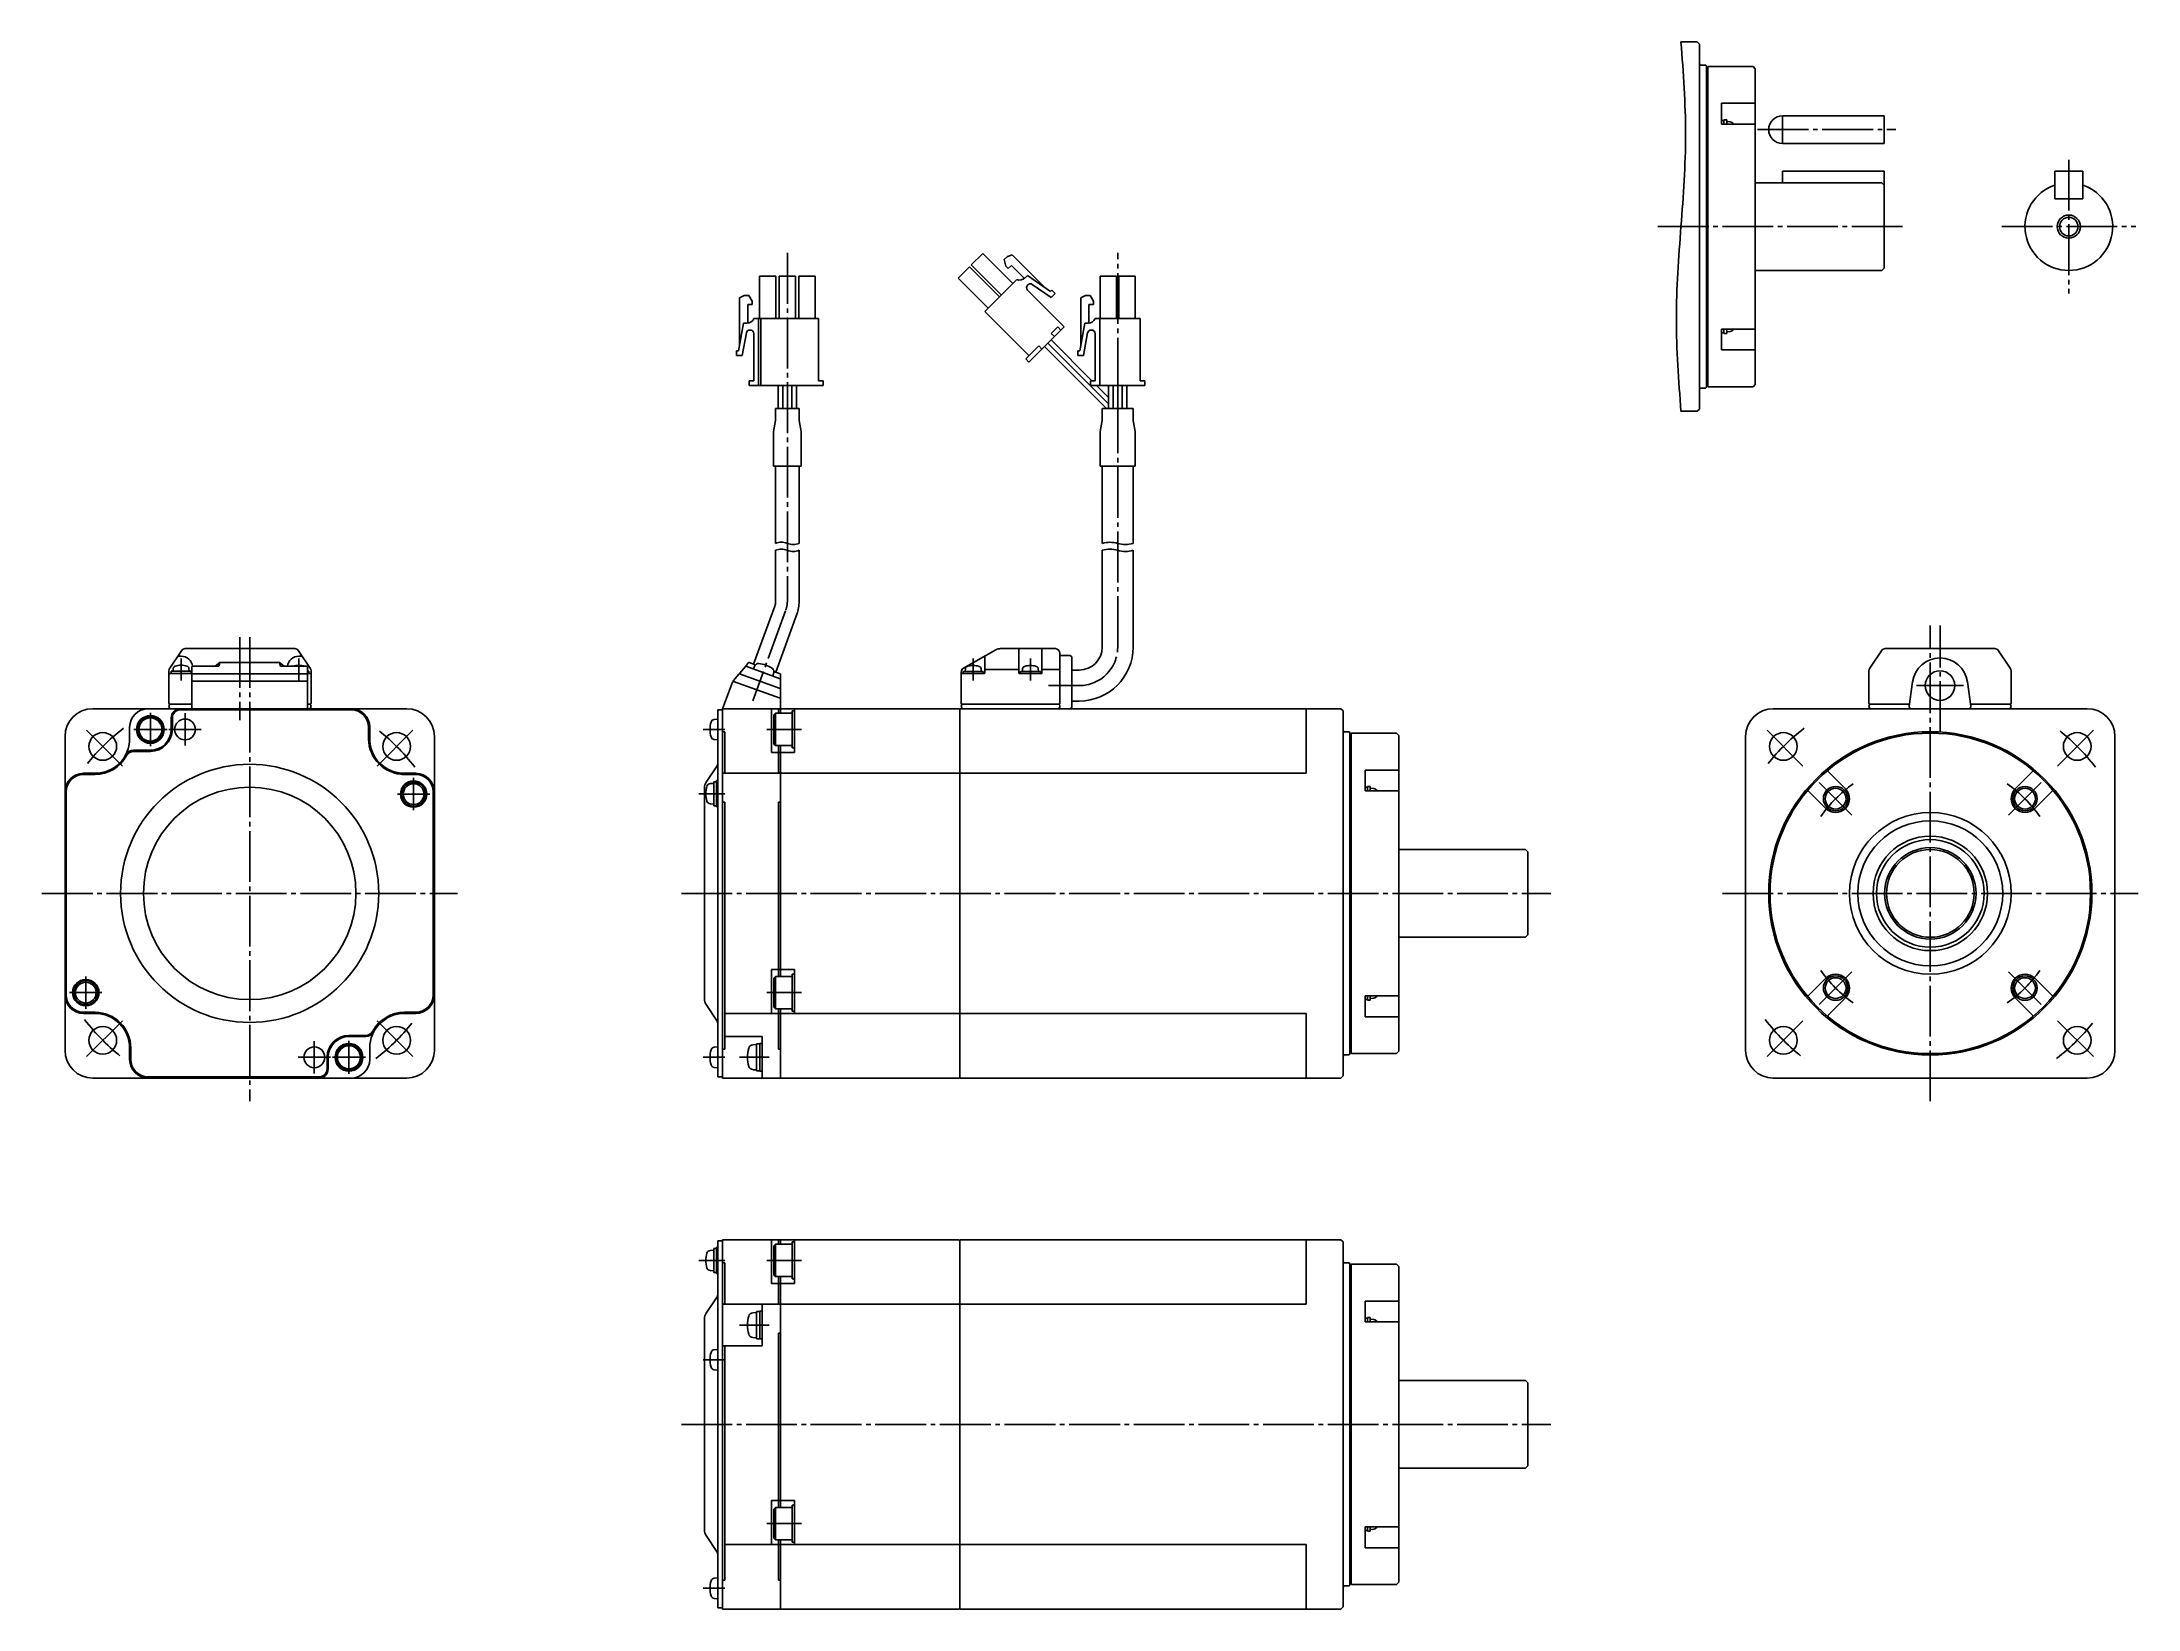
# Model space of a CAD drawing. Header units: millimetres. Extents: x -232 to 222, y -175 to 164.
import ezdxf

# ---------------------------------------------------------------- set-up
doc = ezdxf.new("R2010")
doc.units = ezdxf.units.MM
doc.linetypes.add('DASH_CENTER', pattern=[14, 11, -1, 1, -1])

msp = doc.modelspace()

# ---------------------------------------------------------------- linework, layer by layer
at = {"color": 7, "linetype": 'Continuous'}
for p, q in [((126.5, 164.4), (123, 164.4)), ((127, 163.9), (126.5, 164.4)), ((127, 163.9), (127, 84.9)), ((127.3, 159.4), (128.3, 159.4)), ((128.5, 159.2), (128.3, 159.4)), ((128.5, 124.4), (128.5, 159.2)), ((128.9, 159.1), (128.8, 159)), ((128.8, 159), (128.8, 124.4)), ((138.6, 159.1), (128.9, 159.1)), ((139.1, 158.6), (138.6, 159.1)), ((128.8, 158.3), (128.7, 158.3)), ((139.1, 124.4), (139.1, 158.6)), ((139.1, 151.11), (131.8, 151.11)), ((131.8, 151.11), (131.8, 146.62)), ((131.8, 147.41), (132.3, 147.41)), ((131.8, 146.62), (139.1, 146.62)), ((132.3, 146.62), (132.3, 147.56)), ((132.3, 147.56), (132.9, 147.56)), ((132.9, 147.56), (132.9, 146.62)), ((133.68, 147.09), (132.9, 147.16)), ((145, 148.4), (167, 148.4)), ((145, 148.4), (145, 142.4)), ((167, 148.4), (167, 142.4)), ((167, 142.4), (145, 142.4)), ((145, 136.4), (167, 136.4)), ((145, 133.9), (145, 136.4)), ((167, 136.4), (167, 133.4)), ((167, 115.4), (167, 136.4)), ((210, 136.4), (204, 136.4)), ((204, 136.4), (204, 130.4)), ((210, 130.4), (210, 136.4)), ((166.5, 133.9), (139.1, 133.9)), ((167, 133.4), (166.5, 133.9)), ((204, 130.4), (210, 130.4)), ((128.5, 89.6), (128.5, 124.4)), ((128.8, 124.4), (128.8, 89.8)), ((139.1, 90.2), (139.1, 124.4)), ((-28.23, 118.57), (-30.71, 116.09)), ((-21.73, 112.06), (-28.23, 118.57)), ((-21.84, 118.31), (-22.9, 117.96)), ((-21.84, 118.31), (-14.68, 111.15)), ((-73.05, 113.7), (-76.55, 113.7)), ((-76.55, 113.7), (-76.55, 104.5)), ((-73.05, 104.5), (-73.05, 113.7)), ((-72.3, 104.5), (-72.3, 113.7)), ((-72.3, 113.7), (-68.8, 113.7)), ((-68.8, 113.7), (-68.8, 104.5)), ((-68.05, 113.7), (-68.05, 104.5)), ((-64.55, 113.7), (-68.05, 113.7)), ((-64.55, 104.5), (-64.55, 113.7)), ((-31.09, 115.71), (-33.57, 113.23)), ((-24.59, 109.2), (-31.09, 115.71)), ((-30.71, 116.09), (-24.2, 109.59)), ((-23.61, 117.25), (-22.9, 117.96)), ((-23.26, 115.84), (-23.61, 117.25)), ((-22.73, 115.31), (-23.26, 115.84)), ((-22.73, 115.31), (-22.02, 116.01)), ((-22.02, 116.01), (-19.19, 113.19)), ((-18.55, 113.83), (-19.07, 113.3)), ((-13.53, 110.36), (-18.55, 113.83)), ((-2.78, 104.5), (-2.78, 113.7)), ((-2.78, 113.7), (0.72, 113.7)), ((0.72, 113.7), (0.72, 104.5)), ((1.27, 104.5), (1.27, 113.7)), ((1.27, 113.7), (4.77, 113.7)), ((4.77, 113.7), (4.77, 104.5)), ((139.1, 114.9), (166.5, 114.9)), ((166.5, 114.9), (167, 115.4)), ((-79.89, 109.5), (-80.89, 109)), ((-80.89, 98.88), (-80.89, 109)), ((-79.89, 109.5), (-78.89, 109.5)), ((-78.89, 109.5), (-78.14, 108.25)), ((-33.57, 113.23), (-27.06, 106.73)), ((-27.77, 106.02), (-20.84, 112.95)), ((-18.54, 111.71), (-18.46, 111.8)), ((-18.54, 110.65), (-10.59, 102.7)), ((-13.42, 109.06), (-17.5, 111.89)), ((-13.24, 110.65), (-13.53, 110.36)), ((-13.42, 109.06), (-12.53, 109.94)), ((-12.53, 109.94), (-13.24, 110.65)), ((-5.98, 109.5), (-6.98, 109)), ((-6.98, 98.88), (-6.98, 109)), ((-5.98, 109.5), (-4.98, 109.5)), ((-4.98, 109.5), (-4.23, 108.25)), ((-79.14, 103.5), (-79.14, 107.5)), ((-79.14, 107.5), (-78.14, 107.5)), ((-78.14, 108.25), (-78.14, 107.5)), ((-77.8, 104.5), (-74.3, 104.5)), ((-76.8, 104.5), (-76.8, 90)), ((-76.3, 90), (-76.3, 104.5)), ((-74.3, 104.5), (-73.05, 104.5)), ((-72.3, 104.5), (-73.05, 104.5)), ((-68.8, 104.5), (-72.3, 104.5)), ((-63.8, 104.5), (-68.8, 104.5)), ((-63.8, 104.5), (-63.8, 91)), ((-18.23, 96.47), (-27.77, 106.02)), ((-5.23, 107.5), (-4.23, 107.5)), ((-5.23, 103.5), (-5.23, 107.5)), ((-4.23, 108.25), (-4.23, 107.5)), ((5.9, 104.5), (-3.9, 104.5)), ((-2.9, 104.5), (-2.9, 90)), ((5.9, 104.5), (5.9, 91)), ((-81.14, 97.5), (-80.05, 103.5)), ((-79.41, 101.38), (-80.3, 96.5)), ((-79.3, 103.5), (-80.05, 103.5)), ((-78.68, 102), (-78.55, 102)), ((-77.8, 91), (-77.8, 101.25)), ((-18.23, 95.06), (-10.59, 102.7)), ((-13.42, 101.28), (-12, 102.7)), ((-13.42, 101.28), (-12.71, 100.57)), ((-12, 102.7), (-11.3, 101.99)), ((-12, 102.7), (-11.3, 101.99)), ((-7.23, 97.5), (-6.14, 103.5)), ((-5.51, 101.38), (-6.4, 96.5)), ((-5.4, 103.5), (-6.14, 103.5)), ((-4.77, 102), (-4.65, 102)), ((-3.9, 91), (-3.9, 101.25)), ((139.1, 102.18), (131.8, 102.18)), ((131.8, 102.18), (131.8, 97.69)), ((132.3, 101.39), (131.8, 101.39)), ((132.3, 101.24), (132.3, 102.18)), ((132.9, 101.24), (132.3, 101.24)), ((132.9, 102.18), (132.9, 101.24)), ((132.9, 101.64), (133.68, 101.71)), ((-81.14, 97.5), (-81.55, 97.5)), ((-81.55, 97.5), (-81.55, 96.5)), ((-81.55, 96.5), (-80.3, 96.5)), ((-18.93, 95.77), (-16.1, 98.59)), ((-18.93, 95.77), (-18.23, 95.06)), ((-16.1, 98.59), (-15.4, 97.89)), ((-14.85, 98.44), (-1.41, 85)), ((-1, 86), (-14.14, 99.14)), ((-13.44, 99.85), (-4.59, 91)), ((-7.65, 97.5), (-7.65, 96.5)), ((-7.23, 97.5), (-7.65, 97.5)), ((-7.65, 96.5), (-6.4, 96.5)), ((131.8, 97.69), (139.1, 97.69)), ((-78.8, 91), (-78.8, 90)), ((-77.8, 91), (-78.8, 91)), ((-76.8, 90), (-76.8, 91)), ((-62.8, 91), (-63.8, 91)), ((-62.8, 90), (-62.8, 91)), ((-4.9, 91), (-4.9, 90)), ((-3.9, 91), (-4.9, 91)), ((6.9, 91), (5.9, 91)), ((6.9, 90), (6.9, 91)), ((-78.8, 90), (-78.1, 90)), ((-78.1, 90), (-76.8, 90)), ((-76.8, 90), (-76.8, 90)), ((-62.8, 90), (-76.8, 90)), ((-72.55, 90), (-72.55, 85)), ((-71.55, 90), (-71.55, 85)), ((-70.55, 90), (-70.55, 85)), ((-69.55, 90), (-69.55, 85)), ((-68.55, 90), (-68.55, 85)), ((-4.9, 90), (6.9, 90)), ((-3.59, 90), (-1, 87.41)), ((-1, 90), (-1, 85)), ((0, 90), (0, 85)), ((1, 90), (1, 85)), ((2, 90), (2, 85)), ((3, 90), (3, 85)), ((128.3, 89.4), (127.3, 89.4)), ((128.3, 89.4), (128.5, 89.6)), ((128.7, 90.5), (128.8, 90.5)), ((128.8, 89.8), (128.9, 89.7)), ((128.9, 89.7), (138.6, 89.7)), ((138.6, 89.7), (139.1, 90.2)), ((-73.1, 82.43), (-73.55, 80)), ((-68, 85), (-73.1, 85)), ((-73.1, 85), (-73.1, 82.43)), ((-68, 82.43), (-68, 85)), ((-67.55, 80), (-68, 82.43)), ((-2.35, 82.43), (-2.8, 80)), ((4.35, 85), (-2.35, 85)), ((-2.35, 85), (-2.35, 82.43)), ((4.35, 82.43), (4.35, 85)), ((4.8, 80), (4.35, 82.43)), ((123, 84.4), (126.5, 84.4)), ((126.5, 84.4), (127, 84.9)), ((-73.55, 80), (-73.55, 72.5)), ((-67.55, 72.5), (-67.55, 80)), ((-2.8, 80), (-2.8, 72.5)), ((4.8, 72.5), (4.8, 80)), ((-73.55, 72.5), (-67.55, 72.5)), ((-73.1, 55.8), (-73.1, 72.5)), ((-68, 55.8), (-68, 72.5)), ((-2.8, 72.5), (4.8, 72.5)), ((-2.35, 72.5), (-2.35, 55.8)), ((4.35, 55.8), (4.35, 72.5)), ((-73.1, 43.24), (-73.1, 54.3)), ((-68, 43.24), (-68, 54.3)), ((-2.35, 54.3), (-2.35, 33.35)), ((4.35, 33.35), (4.35, 54.3)), ((-77.85, 29.65), (-73.28, 42.21)), ((-73.06, 27.91), (-68.49, 40.47)), ((-204.33, 28.75), (-201.8, 32.55)), ((-200.96, 33), (-199.35, 33)), ((-199.35, 33), (-189.1, 33)), ((-189.1, 33), (-178.85, 33)), ((-178.85, 33), (-177.23, 33)), ((-176.4, 32.55), (-173.87, 28.75)), ((-32.39, 28.79), (-25.36, 32.74)), ((-24.38, 33), (-12.5, 33)), ((-20.4, 27.7), (-20.4, 33)), ((-15.4, 33), (-15.4, 27.7)), ((-11.5, 32), (-11.5, 21)), ((163.87, 28.75), (166.4, 32.55)), ((167.24, 33), (190.96, 33)), ((191.8, 32.55), (194.33, 28.75)), ((-204.5, 28.2), (-204.5, 27.6)), ((-204.5, 27.6), (-204.5, 21.1)), ((-199.5, 27.6), (-204.4, 27.6)), ((-204, 28.1), (-204, 27.6)), ((-204, 28.1), (-201.85, 28.1)), ((-203.55, 28.69), (-203.6, 28.1)), ((-202.59, 31.37), (-201.85, 31.37)), ((-201.85, 28.1), (-199.7, 28.1)), ((-200.1, 28.1), (-200.15, 28.69)), ((-199.7, 27.6), (-199.7, 28.1)), ((-199.5, 29), (-199.5, 27.57)), ((-199.5, 27.57), (-174.5, 27.57)), ((-199.5, 27.37), (-199.5, 25.94)), ((-199.3, 29.2), (-193.67, 29.2)), ((-194.46, 29.2), (-193.46, 30.01)), ((-193.67, 29.2), (-193.46, 30.01)), ((-193.46, 30.01), (-180.54, 30.01)), ((-180.54, 30.01), (-179.54, 29.2)), ((-180.54, 30.01), (-180.33, 29.2)), ((-180.33, 29.2), (-174.7, 29.2)), ((-176.35, 31.37), (-175.61, 31.37)), ((-174.5, 27.57), (-174.5, 29)), ((-174.5, 28.1), (-174.2, 28.1)), ((-173.8, 27.6), (-174.5, 27.6)), ((-174.5, 25.94), (-174.5, 27.37)), ((-174.2, 27.6), (-174.2, 28.1)), ((-173.7, 27.6), (-173.7, 28.2)), ((-173.7, 21.1), (-173.7, 27.6)), ((-82.24, 26.07), (-81.01, 27.54)), ((-72.07, 24.35), (-80.9, 27.57)), ((-79.62, 29.16), (-80.86, 27.69)), ((-78.93, 29.97), (-79.62, 29.16)), ((-79.51, 29.19), (-75.8, 27.84)), ((-78.82, 30), (-77.46, 29.51)), ((-77.58, 29.32), (-77.91, 28.61)), ((-75.8, 27.84), (-72.09, 26.49)), ((-73.69, 27.07), (-73.48, 27.83)), ((-73.46, 28.05), (-72.09, 27.56)), ((-72.03, 26.4), (-72.03, 27.46)), ((-32.9, 27.92), (-32.9, 21)), ((-32.9, 27.6), (-27.9, 27.6)), ((-32.45, 28.05), (-28.15, 28.05)), ((-32.45, 27.6), (-32.45, 28.05)), ((-32, 28.64), (-32.05, 28.05)), ((-28.55, 28.05), (-28.6, 28.64)), ((-28.15, 27.6), (-28.15, 28.05)), ((-27.8, 27.7), (-27.8, 31.37)), ((-27.8, 28.5), (-20.4, 28.5)), ((-15.5, 27.6), (-20.3, 27.6)), ((-20.05, 27.6), (-20.05, 28.05)), ((-20.05, 28.05), (-15.75, 28.05)), ((-19.6, 28.64), (-19.65, 28.05)), ((-16.15, 28.05), (-16.2, 28.64)), ((-15.75, 27.6), (-15.75, 28.05)), ((-15.4, 28.5), (-11.5, 28.5)), ((-11.4, 31.5), (-9.4, 31.5)), ((-8.9, 31), (-8.9, 20.5)), ((-7.35, 28.35), (-8.9, 28.35)), ((163.7, 28.2), (163.7, 27.6)), ((163.7, 27.6), (163.7, 21.1)), ((194.5, 27.6), (194.5, 28.2)), ((194.5, 21.1), (194.5, 27.6)), ((-199.5, 25.94), (-174.5, 25.94)), ((-199.5, 20), (-199.5, 25.74)), ((-174.5, 25.74), (-174.5, 20)), ((-82.41, 25.77), (-84.6, 20)), ((-72.13, 22.25), (-82.2, 25.91)), ((-72.02, 24.48), (-72.03, 26.4)), ((-72, 24.26), (-72, 22.34)), ((173.16, 25.82), (172.43, 20.57)), ((185.77, 20.57), (185.04, 25.82)), ((-209, 20), (-221, 20)), ((-177, 20), (-209, 20)), ((-204.4, 21), (-199.5, 21)), ((-202, 19.75), (-187, 19.75)), ((-187, 19.75), (-165, 19.75)), ((-177, 20), (-154, 20)), ((-174.5, 21), (-173.8, 21)), ((-153, 20), (-154, 20)), ((-85.6, -20), (-85.6, 19.75)), ((-85.6, 19.75), (-84.6, 19.75)), ((-84.6, 20), (-84.6, -60)), ((-84.6, 20), (-72, 20)), ((-74, 10.5), (-74, 20)), ((-73.15, 19), (-73.5, 18.65)), ((-73.5, 12.35), (-73.5, 18.65)), ((-73.15, 19), (-69.5, 19)), ((-73.15, 19), (-73.15, 12)), ((-72.5, 20), (-72.5, 19)), ((-72, 22.06), (-72, 19)), ((-33.3, 20), (-72, 20)), ((-69.5, 19.5), (-69, 19.5)), ((-69.5, 11.5), (-69.5, 19.5)), ((-69, 10.5), (-69, 20)), ((-33.3, 20), (-33.2, 19.9)), ((-33.2, 19.9), (-33.1, 20)), ((-33.2, 19.9), (-33.2, -59.9)), ((49.3, 20), (-33.1, 20)), ((-32.9, 21), (-11.5, 21)), ((-8.9, 21.65), (-7.35, 21.65)), ((41.8, 20), (41.8, 6)), ((49.8, 19.5), (49.3, 20)), ((49.8, 19.5), (49.8, -59.5)), ((143, 20), (211, 20)), ((163.8, 21), (172.49, 21)), ((185.71, 21), (194.4, 21)), ((-227, 14), (-227, 2)), ((-213, 16), (-213, 13.5)), ((-204, 18), (-204, 14.25)), ((-203.75, 18), (-203.75, 15.5)), ((-161.25, 16), (-161.25, 13.5)), ((-161, 16), (-161, 13.5)), ((-147, 2), (-147, 14)), ((-85.6, 17.75), (-86.38, 17.68)), ((-84.6, 15), (-84.1, 15)), ((-84.1, 15), (-84.1, 6)), ((50.1, 15), (51.1, 15)), ((51.3, 14.8), (51.1, 15)), ((51.3, -20), (51.3, 14.8)), ((51.6, 13.9), (51.5, 13.9)), ((51.7, 14.7), (51.6, 14.6)), ((51.6, 14.6), (51.6, -20)), ((61.4, 14.7), (51.7, 14.7)), ((61.9, 14.2), (61.4, 14.7)), ((61.9, -20), (61.9, 14.2)), ((137.08, 15), (137, 15)), ((137, 14), (137, -54)), ((217, -54), (217, 14)), ((-212.13, 11), (-208.5, 11)), ((-212.13, 10.75), (-208.5, 10.75)), ((-86.38, 13.32), (-85.6, 13.25)), ((-74, 10.5), (-69, 10.5)), ((-73.5, 12.35), (-73.15, 12)), ((-69.5, 12), (-73.15, 12)), ((-72.5, 12), (-72.5, 6)), ((-72, 12), (-72, -36.5)), ((-69.5, 11.5), (-69, 11.5)), ((-223, 6), (-220.5, 6)), ((-223, 5.75), (-220.5, 5.75)), ((-154, 5.75), (-151, 5.75)), ((-151, 6), (-153.5, 6)), ((-88.13, 4.09), (-85.77, 7.65)), ((-84.6, 6), (-72, 6)), ((-72, 6), (-33.2, 6)), ((41.8, 6), (-33.2, 6)), ((61.9, 6.71), (54.6, 6.71)), ((54.6, 6.71), (54.6, 2.22)), ((158.62, 2.63), (154.92, 6.32)), ((199.08, 6.32), (195.38, 2.63)), ((-227, 2), (-227, -42)), ((-227, 1.32), (-227, -54)), ((-226.75, 2), (-226.75, -20)), ((-147.25, 2), (-147.25, -20)), ((-147, -42), (-147, 2)), ((-88.5, 2.88), (-88.5, -20)), ((-86.5, 3.83), (-87.28, 3.77)), ((-86.5, 4.18), (-85.9, 4.18)), ((-86.5, -1.02), (-86.5, 4.18)), ((-85.9, 4.43), (-85.6, 4.43)), ((-85.9, -1.27), (-85.9, 4.43)), ((54.6, 3.01), (55.1, 3.01)), ((54.6, 2.22), (61.9, 2.22)), ((55.1, 2.22), (55.1, 3.16)), ((55.1, 3.16), (55.7, 3.16)), ((55.7, 3.16), (55.7, 2.22)), ((56.48, 2.69), (55.7, 2.76)), ((150.68, 2.08), (154.37, -1.62)), ((199.63, -1.62), (203.32, 2.08)), ((-87.28, -0.6), (-86.5, -0.67)), ((-85.9, -1.02), (-86.5, -1.02)), ((-85.6, -1.27), (-85.9, -1.27)), ((-84.6, -0.25), (-84.1, -0.25)), ((-84.1, -0.25), (-84.1, -46)), ((-72.5, -0.25), (-72, -0.25)), ((-72.5, -38), (-72.5, -0.25)), ((89.3, -10.5), (61.9, -10.5)), ((89.8, -11), (89.3, -10.5)), ((89.8, -29), (89.8, -11)), ((-226.75, -42), (-226.75, -20)), ((-147.25, -42), (-147.25, -20)), ((-88.5, -20), (-88.5, -42.88)), ((-85.6, -59.75), (-85.6, -20)), ((51.3, -54.8), (51.3, -20)), ((51.6, -20), (51.6, -54.6)), ((61.9, -54.2), (61.9, -20)), ((61.9, -29.5), (89.3, -29.5)), ((89.3, -29.5), (89.8, -29)), ((-74, -46), (-74, -36.5)), ((-74, -36.5), (-72, -36.5)), ((-73.15, -38), (-73.5, -38.35)), ((-73.5, -44.65), (-73.5, -38.35)), ((-73.15, -38), (-69.5, -38)), ((-73.15, -38), (-73.15, -45)), ((-72, -36.5), (-69, -36.5)), ((-72, -38), (-72, -36.5)), ((-69.5, -45.5), (-69.5, -37.5)), ((-69.5, -37.5), (-69, -37.5)), ((-69, -36.5), (-69, -46)), ((154.37, -38.38), (150.68, -42.08)), ((203.32, -42.08), (199.63, -38.38)), ((-147, -42), (-147, -54)), ((-85.77, -47.71), (-88.13, -44.09)), ((-73.5, -44.65), (-73.15, -45)), ((-69.5, -45), (-73.15, -45)), ((-72.5, -45), (-72.5, -53.75)), ((-72, -46), (-72, -45)), ((61.9, -42.22), (54.6, -42.22)), ((54.6, -42.22), (54.6, -46.71)), ((55.1, -43.01), (54.6, -43.01)), ((55.1, -43.16), (55.1, -42.22)), ((55.7, -43.16), (55.1, -43.16)), ((55.7, -42.22), (55.7, -43.16)), ((55.7, -42.76), (56.48, -42.69)), ((154.92, -46.32), (158.62, -42.63)), ((195.38, -42.63), (199.08, -46.32)), ((-223, -45.75), (-220.5, -45.75)), ((-223, -46), (-220.5, -46)), ((-151, -45.75), (-153.5, -45.75)), ((-151, -46), (-153.5, -46)), ((-84.1, -53.75), (-84.1, -46)), ((-84.1, -46), (-72, -46)), ((-72, -46), (-33.2, -46)), ((-72, -46), (-72, -60)), ((-69.5, -45.5), (-69, -45.5)), ((41.8, -46), (-33.2, -46)), ((41.8, -60), (41.8, -46)), ((54.6, -46.71), (61.9, -46.71)), ((-213, -56), (-213, -53.5)), ((-212.75, -56), (-212.75, -53.5)), ((-170, -58), (-170, -54.25)), ((-161.87, -50.75), (-165.5, -50.75)), ((-161.87, -51), (-165.5, -51)), ((-161, -56), (-161, -53.5)), ((-85.6, -53.25), (-86.38, -53.32)), ((-84.6, -53.75), (-84.1, -53.75)), ((-84.1, -51), (-76, -51)), ((-77.2, -52.75), (-78.05, -52.82)), ((-77.2, -52.55), (-77.2, -58.45)), ((-77.2, -52.55), (-76.5, -52.55)), ((-76.5, -52.5), (-76, -52.5)), ((-76.5, -52.5), (-76.5, -58.5)), ((-76, -51), (-76, -60)), ((-72.5, -53.75), (-72, -53.75)), ((51.5, -53.9), (51.6, -53.9)), ((61.4, -54.7), (61.9, -54.2)), ((-170.25, -58), (-170.25, -55.5)), ((-86.38, -57.68), (-85.6, -57.75)), ((-78.05, -58.18), (-77.2, -58.25)), ((-76.5, -58.45), (-77.2, -58.45)), ((-76, -58.5), (-76.5, -58.5)), ((51.1, -55), (50.1, -55)), ((51.1, -55), (51.3, -54.8)), ((51.6, -54.6), (51.7, -54.7)), ((51.7, -54.7), (61.4, -54.7)), ((-221, -60), (-153, -60)), ((-209, -59.75), (-187, -59.75)), ((-209, -60), (-165, -60)), ((-172, -59.75), (-187, -59.75)), ((-84.6, -59.75), (-85.6, -59.75)), ((-84.6, -60), (-72, -60)), ((-33.3, -60), (-72, -60)), ((-33.2, -59.9), (-33.3, -60)), ((-33.1, -60), (-33.2, -59.9)), ((-33.1, -60), (49.3, -60)), ((49.3, -60), (49.8, -59.5)), ((143, -60), (211, -60)), ((-85.6, -135), (-85.6, -95.25)), ((-85.6, -95.25), (-84.6, -95.25)), ((-84.6, -95), (-84.6, -175)), ((-84.6, -95), (-72, -95)), ((-74, -104.5), (-74, -95)), ((-72.5, -96), (-72.5, -95)), ((-72, -95), (-72, -96)), ((-33.3, -95), (-72, -95)), ((-69, -104.5), (-69, -95)), ((-33.2, -95.1), (-33.2, -174.9)), ((49.3, -95), (-33.1, -95)), ((41.8, -95), (41.8, -109)), ((49.8, -95.5), (49.3, -95)), ((-86.5, -97.25), (-87.28, -97.32)), ((-86.5, -96.9), (-85.9, -96.9)), ((-86.5, -102.1), (-86.5, -96.9)), ((-85.9, -96.65), (-85.6, -96.65)), ((-85.9, -102.35), (-85.9, -96.65)), ((-73.15, -96), (-73.5, -96.35)), ((-73.5, -102.65), (-73.5, -96.35)), ((-73.15, -96), (-69.5, -96)), ((-73.15, -96), (-73.15, -103)), ((-69.5, -95.5), (-69, -95.5)), ((-69.5, -103.5), (-69.5, -95.5)), ((49.8, -95.5), (49.8, -174.5)), ((-87.28, -101.68), (-86.5, -101.75)), ((-85.9, -102.1), (-86.5, -102.1)), ((-85.6, -102.35), (-85.9, -102.35)), ((-84.6, -100), (-84.1, -100)), ((-84.1, -100), (-84.1, -109)), ((-73.5, -102.65), (-73.15, -103)), ((-69.5, -103), (-73.15, -103)), ((-72.5, -103), (-72.5, -109)), ((-72, -103), (-72, -151.5)), ((-69.5, -103.5), (-69, -103.5)), ((50.1, -100), (51.1, -100)), ((51.3, -100.2), (51.1, -100)), ((51.3, -135), (51.3, -100.2)), ((51.6, -101.1), (51.5, -101.1)), ((51.7, -100.3), (51.6, -100.4)), ((51.6, -100.4), (51.6, -135)), ((61.4, -100.3), (51.7, -100.3)), ((61.9, -100.8), (61.4, -100.3)), ((61.9, -135), (61.9, -100.8)), ((-88.13, -110.91), (-85.77, -107.35)), ((-74, -104.5), (-69, -104.5)), ((61.9, -108.29), (54.6, -108.29)), ((54.6, -108.29), (54.6, -112.78)), ((-88.5, -112.12), (-88.5, -135)), ((-84.6, -109), (-72, -109)), ((-77.2, -110.75), (-78.05, -110.82)), ((-77.2, -110.55), (-77.2, -116.45)), ((-77.2, -110.55), (-76.5, -110.55)), ((-76.5, -110.5), (-76, -110.5)), ((-76.5, -110.5), (-76.5, -116.5)), ((-76, -109), (-76, -118)), ((-72, -109), (-33.2, -109)), ((41.8, -109), (-33.2, -109)), ((54.6, -111.99), (55.1, -111.99)), ((54.6, -112.78), (61.9, -112.78)), ((55.1, -112.78), (55.1, -111.84)), ((55.1, -111.84), (55.7, -111.84)), ((55.7, -111.84), (55.7, -112.78)), ((56.48, -112.31), (55.7, -112.24)), ((-76, -118), (-84.6, -118)), ((-84.1, -118), (-84.1, -161)), ((-78.05, -116.18), (-77.2, -116.25)), ((-76.5, -116.45), (-77.2, -116.45)), ((-76, -116.5), (-76.5, -116.5)), ((-72.5, -115.25), (-72, -115.25)), ((-72.5, -153), (-72.5, -115.25)), ((-85.6, -118.75), (-86.38, -118.82)), ((-86.38, -123.18), (-85.6, -123.25)), ((89.3, -125.5), (61.9, -125.5)), ((89.8, -126), (89.3, -125.5)), ((89.8, -144), (89.8, -126)), ((-88.5, -135), (-88.5, -157.88)), ((-85.6, -174.75), (-85.6, -135)), ((51.3, -169.8), (51.3, -135)), ((51.6, -135), (51.6, -169.6)), ((61.9, -169.2), (61.9, -135)), ((61.9, -144.5), (89.3, -144.5)), ((89.3, -144.5), (89.8, -144)), ((-74, -161), (-74, -151.5)), ((-74, -151.5), (-72, -151.5)), ((-73.15, -153), (-73.5, -153.35)), ((-73.5, -159.65), (-73.5, -153.35)), ((-73.15, -153), (-69.5, -153)), ((-73.15, -153), (-73.15, -160)), ((-72, -151.5), (-69, -151.5)), ((-72, -153), (-72, -151.5)), ((-69.5, -160.5), (-69.5, -152.5)), ((-69.5, -152.5), (-69, -152.5)), ((-69, -151.5), (-69, -161)), ((61.9, -157.22), (54.6, -157.22)), ((54.6, -157.22), (54.6, -161.71)), ((55.1, -158.01), (54.6, -158.01)), ((55.1, -158.16), (55.1, -157.22)), ((55.7, -158.16), (55.1, -158.16)), ((55.7, -157.22), (55.7, -158.16)), ((55.7, -157.76), (56.48, -157.69)), ((-85.77, -162.71), (-88.13, -159.09)), ((-84.1, -168.75), (-84.1, -161)), ((-84.1, -161), (-72, -161)), ((-73.5, -159.65), (-73.15, -160)), ((-69.5, -160), (-73.15, -160)), ((-72.5, -160), (-72.5, -168.75)), ((-72, -161), (-72, -160)), ((-72, -161), (-33.2, -161)), ((-72, -161), (-72, -175)), ((-69.5, -160.5), (-69, -160.5)), ((41.8, -161), (-33.2, -161)), ((41.8, -175), (41.8, -161)), ((54.6, -161.71), (61.9, -161.71)), ((-85.6, -168.25), (-86.38, -168.32)), ((-84.6, -168.75), (-84.1, -168.75)), ((-72.5, -168.75), (-72, -168.75)), ((51.1, -170), (50.1, -170)), ((51.1, -170), (51.3, -169.8)), ((51.5, -168.9), (51.6, -168.9)), ((51.6, -169.6), (51.7, -169.7)), ((51.7, -169.7), (61.4, -169.7)), ((61.4, -169.7), (61.9, -169.2)), ((-86.38, -172.68), (-85.6, -172.75)), ((-84.6, -174.75), (-85.6, -174.75)), ((-84.6, -175), (-72, -175)), ((-33.3, -175), (-72, -175)), ((-33.2, -174.9), (-33.3, -175)), ((-33.1, -175), (-33.2, -174.9)), ((-33.1, -175), (49.3, -175)), ((49.3, -175), (49.8, -174.5))]:
    msp.add_line(p, q, dxfattribs=at)
at = {"color": 1, "linetype": 'DASH_CENTER'}
for p, q in [((139.6, 145.4), (169.5, 145.4)), ((207, 138.9), (207, 109.9)), ((118, 124.4), (172, 124.4)), ((192.5, 124.4), (221.5, 124.4)), ((-70.55, 118.7), (-70.55, 43.24)), ((1, 33.35), (1, 118.7)), ((-70.93, 41.21), (-78.02, 21.73)), ((177, -65), (177, 38)), ((179.1, 14.94), (179.1, 38)), ((-189.1, 35.5), (-189.1, 17.5)), ((-187, 35.5), (-187, -65)), ((-201.85, 26.1), (-201.85, 30.9)), ((-176.35, 30.9), (-176.35, 26.1)), ((-30.3, 26.1), (-30.3, 30.85)), ((-17.9, 26.1), (-17.9, 30.85)), ((-14, 25), (-7.35, 25)), ((174, 25), (184.2, 25)), ((-208.5, 19.1), (-208.5, 11.9)), ((-201, 12), (-201, 19)), ((-214.58, 7.58), (-223.06, 16.06)), ((-204.9, 15.5), (-212.1, 15.5)), ((-204.5, 15.5), (-197.5, 15.5)), ((-159.42, 7.58), (-150.94, 16.06)), ((-88.8, 15.5), (-84.1, 15.5)), ((-75, 15.5), (-67.5, 15.5)), ((149.42, 7.58), (140.94, 16.06)), ((204.58, 7.58), (213.06, 16.06)), ((-151.5, -2), (-151.5, 5)), ((-155, 1.5), (-148, 1.5)), ((-89.7, 1.58), (-84.1, 1.58)), ((160.03, -3.03), (152.96, 4.04)), ((193.97, -3.03), (201.04, 4.04)), ((-232, -20), (-142, -20)), ((-93.5, -20), (94.8, -20)), ((132, -20), (222, -20)), ((-222.5, -45), (-222.5, -38)), ((160.03, -36.97), (152.96, -44.04)), ((193.97, -36.97), (201.04, -44.04)), ((-226, -41.5), (-219, -41.5)), ((-75, -41.5), (-67.5, -41.5)), ((-214.58, -47.58), (-223.06, -56.06)), ((-159.42, -47.58), (-150.94, -56.06)), ((149.42, -47.58), (140.94, -56.06)), ((204.58, -47.58), (213.06, -56.06)), ((-173, -59), (-173, -52)), ((-165.5, -51.9), (-165.5, -59.1)), ((-176.5, -55.5), (-169.5, -55.5)), ((-161.9, -55.5), (-169.1, -55.5)), ((-88.8, -55.5), (-84.1, -55.5)), ((-74.5, -55.5), (-80.88, -55.5)), ((-89.7, -99.5), (-84.1, -99.5)), ((-75, -99.5), (-67.5, -99.5)), ((-74.5, -113.5), (-80.88, -113.5)), ((-88.8, -121), (-84.1, -121)), ((-93.5, -135), (94.8, -135)), ((-75, -156.5), (-67.5, -156.5)), ((-88.8, -170.5), (-84.1, -170.5))]:
    msp.add_line(p, q, dxfattribs=at)
at = {"color": 2, "linetype": 'Continuous'}
msp.add_circle((207, 124.4), 2.5, dxfattribs=at)
at = {"color": 7, "linetype": 'Continuous'}
for centre, radius in [((207, 124.4), 2), ((179.1, 25), 3.2), ((-208.5, 15.5), 3), ((-208.5, 15.5), 2.75), ((-218.82, 11.82), 3), ((-208.5, 15.5), 2.5), ((-201, 15.5), 2.25), ((-155.18, 11.82), 3), ((177, -20), 35), ((145.18, 11.82), 3), ((177, -20), 34.7), ((208.82, 11.82), 3), ((-187, -20), 27.96), ((-187, -20), 23), ((-151.5, 1.5), 2.85), ((-151.5, 1.5), 2.6), ((-151.5, 1.5), 2.25), ((156.49, 0.51), 2.65), ((156.49, 0.51), 2.25), ((197.51, 0.51), 2.65), ((197.51, 0.51), 2.25), ((177, -20), 17.5), ((177, -20), 15.7), ((177, -20), 12.4), ((177, -20), 11.65), ((177, -20), 9.9), ((177, -20), 9.5), ((-222.5, -41.5), 2.85), ((-222.5, -41.5), 2.6), ((-222.5, -41.5), 2.25), ((156.49, -40.51), 2.65), ((156.49, -40.51), 2.25), ((197.51, -40.51), 2.65), ((197.51, -40.51), 2.25), ((-218.82, -51.82), 3), ((-155.18, -51.82), 3), ((145.18, -51.82), 3), ((208.82, -51.82), 3), ((-173, -55.5), 2.25), ((-165.5, -55.5), 3), ((-165.5, -55.5), 2.75), ((-165.5, -55.5), 2.5)]:
    msp.add_circle(centre, radius, dxfattribs=at)
for centre, radius, start, end in [((127.3, 159.7), 0.3, 180, 270), ((128.7, 158.5), 0.2, 180, 270), ((133.61, 146.29), 0.8, 24.57, 85), ((145, 145.4), 3, 90, 180), ((145, 145.4), 3, 180, 270), ((207, 124.4), 9.5, 108.4085, 270), ((207, 124.4), 9.5, 270, 71.5915), ((-20.21, 114.36), 1.55, 245.7532, 316.8667), ((-18.01, 111.18), 0.75, 135, 225), ((-17.93, 111.27), 0.75, 55.3048, 135), ((-79.25, 105.05), 1.55, 268.1333, 339.2468), ((-5.35, 105.05), 1.55, 268.1333, 339.2468), ((-78.68, 101.25), 0.75, 90, 169.6952), ((-78.55, 101.25), 0.75, 0, 90), ((-4.77, 101.25), 0.75, 90, 169.6952), ((-4.65, 101.25), 0.75, 0, 90), ((133.61, 102.51), 0.8, 275, 335.43), ((127.3, 89.1), 0.3, 90, 180), ((128.7, 90.3), 0.2, 90, 180), ((-76.1, 43.24), 3, 340, 0), ((-76.1, 43.24), 8.1, 340, 0), ((-200.96, 32), 1, 90, 146.3099), ((-177.23, 32), 1, 33.6901, 90), ((-24.38, 31), 2, 90, 119.3578), ((-12.5, 32), 1, 0, 90), ((-7.35, 33.35), 11.7, 270, 0), ((-7.35, 33.35), 5, 270, 0), ((167.24, 32), 1, 90, 146.3099), ((190.96, 32), 1, 33.6901, 90), ((-203.5, 28.2), 1, 146.3099, 180), ((-204.4, 27.5), 0.1, 90, 180), ((-202.95, 28.64), 0.6, 106.3877, 175), ((-201.85, 24.9), 4.5, 90, 106.3877), ((-201.85, 28.87), 2.5, 7.226, 90), ((-201.85, 24.9), 4.5, 73.6123, 90), ((-200.75, 28.64), 0.6, 5, 73.6123), ((-199.3, 29), 0.2, 90, 180), ((-199.3, 27.37), 0.2, 90, 180), ((-176.35, 28.87), 2.5, 90, 172.774), ((-176.35, 24.9), 4.5, 90, 107.3265), ((-176.35, 24.9), 4.5, 72.6735, 90), ((-174.7, 29), 0.2, 0, 90), ((-174.7, 27.37), 0.2, 0, 90), ((-174.7, 28.2), 1, 0, 33.6901), ((-173.8, 27.5), 0.1, 0, 90), ((-80.94, 27.47), 0.1, 70, 140), ((-80.78, 27.63), 0.1, 139.8637, 250), ((-79.54, 29.1), 0.1, 70, 139.8637), ((-78.86, 29.91), 0.1, 70, 139.8637), ((-76.86, 28.98), 0.8, 85.4427, 155), ((-77.27, 23.8), 6, 70, 85.4427), ((-77.27, 23.8), 6, 54.5573, 70), ((-74.26, 28.04), 0.8, 345, 54.5573), ((-72.13, 27.46), 0.1, 0.1363, 70), ((-31.9, 27.92), 1, 119.3578, 180), ((-31.4, 28.59), 0.6, 106.3877, 175), ((-30.3, 24.85), 4.5, 90, 106.3877), ((-30.3, 24.85), 4.5, 73.6123, 90), ((-29.2, 28.59), 0.6, 5, 73.6123), ((-27.9, 27.7), 0.1, 270, 0), ((-20.3, 27.7), 0.1, 180, 270), ((-19, 28.59), 0.6, 106.3877, 175), ((-17.9, 24.85), 4.5, 90, 106.3877), ((-17.9, 24.85), 4.5, 73.6123, 90), ((-16.8, 28.59), 0.6, 5, 73.6123), ((-15.5, 27.7), 0.1, 270, 0), ((-11.4, 31.4), 0.1, 90, 180), ((-9.4, 31), 0.5, 0, 90), ((164.7, 28.2), 1, 146.3099, 180), ((179.1, 25), 6, 7.8875, 172.1125), ((193.5, 28.2), 1, 0, 33.6901), ((-199.3, 25.74), 0.2, 90, 180), ((-174.7, 25.74), 0.2, 0, 90), ((-82.22, 25.71), 0.2, 70, 160), ((-82.17, 26.01), 0.1, 140, 250), ((-72.12, 24.48), 0.1, 250, 0.1363), ((-72.13, 26.4), 0.1, 0.1363, 70), ((-72.1, 24.26), 0.1, 0, 70), ((-221, 14), 6, 90, 180), ((-209, 16), 4, 90, 180), ((-204.4, 21.1), 0.1, 180, 270), ((-204, 20.5), 0.5, 90, 270), ((-202, 18), 2, 90, 180), ((-202, 18), 1.75, 90, 180), ((-199.75, 19.5), 0.5, 30, 90), ((-174.2, 20.5), 0.5, 270, 90), ((-173.8, 21.1), 0.1, 270, 0), ((-165, 16), 4, 0, 90), ((-165, 16), 3.75, 0, 90), ((-153, 14), 6, 0, 90), ((-72.1, 22.34), 0.1, 250, 360), ((-72.2, 22.06), 0.2, 0, 70), ((-32.4, 20.5), 0.5, 90, 270), ((-12, 20.5), 0.5, 270, 90), ((-9.4, 20.5), 0.5, 270, 0), ((143, 14), 6, 90, 180), ((163.8, 21.1), 0.1, 180, 270), ((164.2, 20.5), 0.5, 90, 270), ((172.92, 20.5), 0.5, 172.1125, 270), ((185.28, 20.5), 0.5, 270, 7.8875), ((194, 20.5), 0.5, 270, 90), ((194.4, 21.1), 0.1, 270, 0), ((211, 14), 6, 0, 90), ((-208.5, 15.5), 4.75, 270, 0), ((-208.5, 15.5), 4.5, 270, 0), ((-203.5, 14.25), 0.5, 180, 200.4137), ((-81.3, 15.5), 6, 164.5573, 180), ((-81.3, 15.5), 6, 180, 195.4427), ((-86.31, 16.88), 0.8, 95, 164.5573), ((-86.31, 14.12), 0.8, 195.4427, 265), ((50.1, 15.3), 0.3, 180, 270), ((51.5, 14.1), 0.2, 180, 270), ((-220.5, 13.5), 7.5, 270, 0), ((-220.5, 13.5), 7.75, 270, 331.7263), ((-212.13, 9), 2, 90, 151.7263), ((-212.13, 9), 1.75, 90, 151.7263), ((-153.5, 13.5), 7.75, 180, 270), ((-153.5, 13.5), 7.5, 180, 270), ((-223, 2), 4, 90, 180), ((-223, 2), 3.75, 90, 180), ((-152.75, 5.5), 0.5, 90, 150), ((-151, 2), 4, 0, 90), ((-151, 2), 3.75, 0, 90), ((-86.6, 8.2), 1, 326.3649, 0), ((155.28, 6.67), 0.5, 182.6229, 225), ((198.72, 6.67), 0.5, 315, 357.3771), ((-147.5, 0.25), 0.5, 300, 0), ((-86.3, 2.88), 2.2, 146.3649, 180), ((-82.2, 1.58), 6, 164.5573, 180), ((-82.2, 1.58), 6, 180, 195.4427), ((-87.21, 2.97), 0.8, 95, 164.5573), ((56.41, 1.89), 0.8, 24.57, 85), ((150.33, 1.72), 0.5, 45, 87.3771), ((156.49, 0.51), 3, 225, 45), ((197.51, 0.51), 3, 135, 315), ((203.67, 1.72), 0.5, 92.6229, 135), ((-87.21, 0.2), 0.8, 195.4427, 265), ((-226.5, -40.25), 0.5, 120, 180), ((156.49, -40.51), 3, 315, 135), ((197.51, -40.51), 3, 45, 225), ((-223, -42), 4, 180, 270), ((-223, -42), 3.75, 180, 270), ((-151, -42), 3.75, 270, 0), ((-151, -42), 4, 270, 0), ((-86.3, -42.88), 2.2, 180, 213.6351), ((56.41, -41.89), 0.8, 275, 335.43), ((150.33, -41.72), 0.5, 272.6229, 315), ((203.67, -41.72), 0.5, 225, 267.3771), ((-221.25, -45.5), 0.5, 270, 329.1166), ((-220.5, -53.5), 7.75, 0, 90), ((-220.5, -53.5), 7.5, 0, 90), ((-161.87, -49), 1.75, 270, 331.7285), ((-153.5, -53.5), 7.5, 90, 180), ((-153.5, -53.5), 7.75, 90, 151.7268), ((-86.6, -48.26), 1, 0, 33.6351), ((155.28, -46.67), 0.5, 135, 177.3771), ((198.72, -46.67), 0.5, 2.6229, 45), ((-221, -54), 6, 180, 270), ((-165.5, -55.5), 4.75, 90, 180), ((-170.5, -54.25), 0.5, 0, 20.4137), ((-165.5, -55.5), 4.5, 90, 180), ((-161.87, -49), 2, 270, 331.7263), ((-153, -54), 6, 270, 0), ((-81.3, -55.5), 6, 164.5573, 180), ((-86.31, -54.12), 0.8, 95, 164.5573), ((-72.2, -55.5), 7, 163.743, 180), ((-77.96, -53.82), 1, 95, 163.743), ((51.5, -54.1), 0.2, 90, 180), ((143, -54), 6, 180, 270), ((211, -54), 6, 270, 0), ((-209, -56), 4, 180, 270), ((-209, -56), 3.75, 180, 270), ((-172, -58), 1.75, 270, 0), ((-172, -58), 2, 270, 0), ((-165, -56), 4, 270, 0), ((-81.3, -55.5), 6, 180, 195.4427), ((-86.31, -56.88), 0.8, 195.4427, 265), ((-72.2, -55.5), 7, 180, 196.257), ((-77.96, -57.18), 1, 196.257, 265), ((50.1, -55.3), 0.3, 90, 180), ((-174.25, -59.5), 0.5, 210, 270), ((-82.2, -99.5), 6, 164.5573, 180), ((-82.2, -99.5), 6, 180, 195.4427), ((-87.21, -98.12), 0.8, 95, 164.5573), ((50.1, -99.7), 0.3, 180, 270), ((-87.21, -100.88), 0.8, 195.4427, 265), ((51.5, -100.9), 0.2, 180, 270), ((-86.6, -106.8), 1, 326.3649, 0), ((-86.3, -112.12), 2.2, 146.3649, 180), ((-72.2, -113.5), 7, 163.743, 180), ((-72.2, -113.5), 7, 180, 196.257), ((-77.96, -111.82), 1, 95, 163.743), ((56.41, -113.11), 0.8, 24.57, 85), ((-77.96, -115.18), 1, 196.257, 265), ((-81.3, -121), 6, 164.5573, 180), ((-81.3, -121), 6, 180, 195.4427), ((-86.31, -119.62), 0.8, 95, 164.5573), ((-86.31, -122.38), 0.8, 195.4427, 265), ((-86.3, -157.88), 2.2, 180, 213.6351), ((56.41, -156.89), 0.8, 275, 335.43), ((-86.6, -163.26), 1, 0, 33.6351), ((-81.3, -170.5), 6, 164.5573, 180), ((-81.3, -170.5), 6, 180, 195.4427), ((-86.31, -169.12), 0.8, 95, 164.5573), ((-86.31, -171.88), 0.8, 195.4427, 265), ((50.1, -170.3), 0.3, 90, 180), ((51.5, -169.1), 0.2, 90, 180)]:
    msp.add_arc(centre, radius, start, end, dxfattribs=at)
at = {"color": 1, "linetype": 'DASH_CENTER'}
for centre, radius, start, end in [((-76.1, 43.24), 5.55, 340, 0), ((-7.35, 33.35), 8.35, 270, 0), ((-187, -20), 45, 127.3549, 142.6451), ((-187, -20), 45, 37.3549, 52.6451), ((177, -20), 45, 127.3549, 142.6451), ((177, -20), 45, 37.3549, 52.6451), ((177, -20), 29, 125.1091, 144.8909), ((177, -20), 29, 35.1091, 54.8909), ((177, -20), 29, 215.1091, 234.8909), ((177, -20), 29, 305.1091, 324.8909), ((-187, -20), 45, 217.3549, 232.6451), ((-187, -20), 45, 307.3549, 322.6451), ((177, -20), 45, 217.3549, 232.6451), ((177, -20), 45, 307.3549, 322.6451)]:
    msp.add_arc(centre, radius, start, end, dxfattribs=at)
at = {"color": 2, "linetype": 'Continuous'}
for points in [[(123, 84.4), (122.5, 91.07), (121.5, 104.4), (123, 124.4), (124.5, 144.4), (123.5, 157.73), (123, 164.4)], [(-2.35, 55.8), (-1.79, 55.92), (-0.67, 56.17), (1, 55.8), (2.67, 55.43), (3.79, 55.68), (4.35, 55.8)], [(-2.35, 54.3), (-1.79, 54.42), (-0.67, 54.67), (1, 54.3), (2.67, 53.93), (3.79, 54.18), (4.35, 54.3)]]:
    msp.add_open_spline(points, degree=3, dxfattribs=at)
for points in [[(-73.1, 55.8), (-72.7, 55.92), (-71.85, 56.18), (-70.55, 55.8), (-69.26, 55.42), (-68.41, 55.68), (-68, 55.8)], [(-73.1, 54.3), (-72.7, 54.42), (-71.85, 54.68), (-70.55, 54.3), (-69.26, 53.92), (-68.41, 54.18), (-68, 54.3)]]:
    msp.add_open_spline(points, degree=3, knots=[0, 0, 0, 0, 1.244127, 2.598648, 3.953168, 5.197295, 5.197295, 5.197295, 5.197295], dxfattribs=at)

doc.saveas('drawing.dxf')
